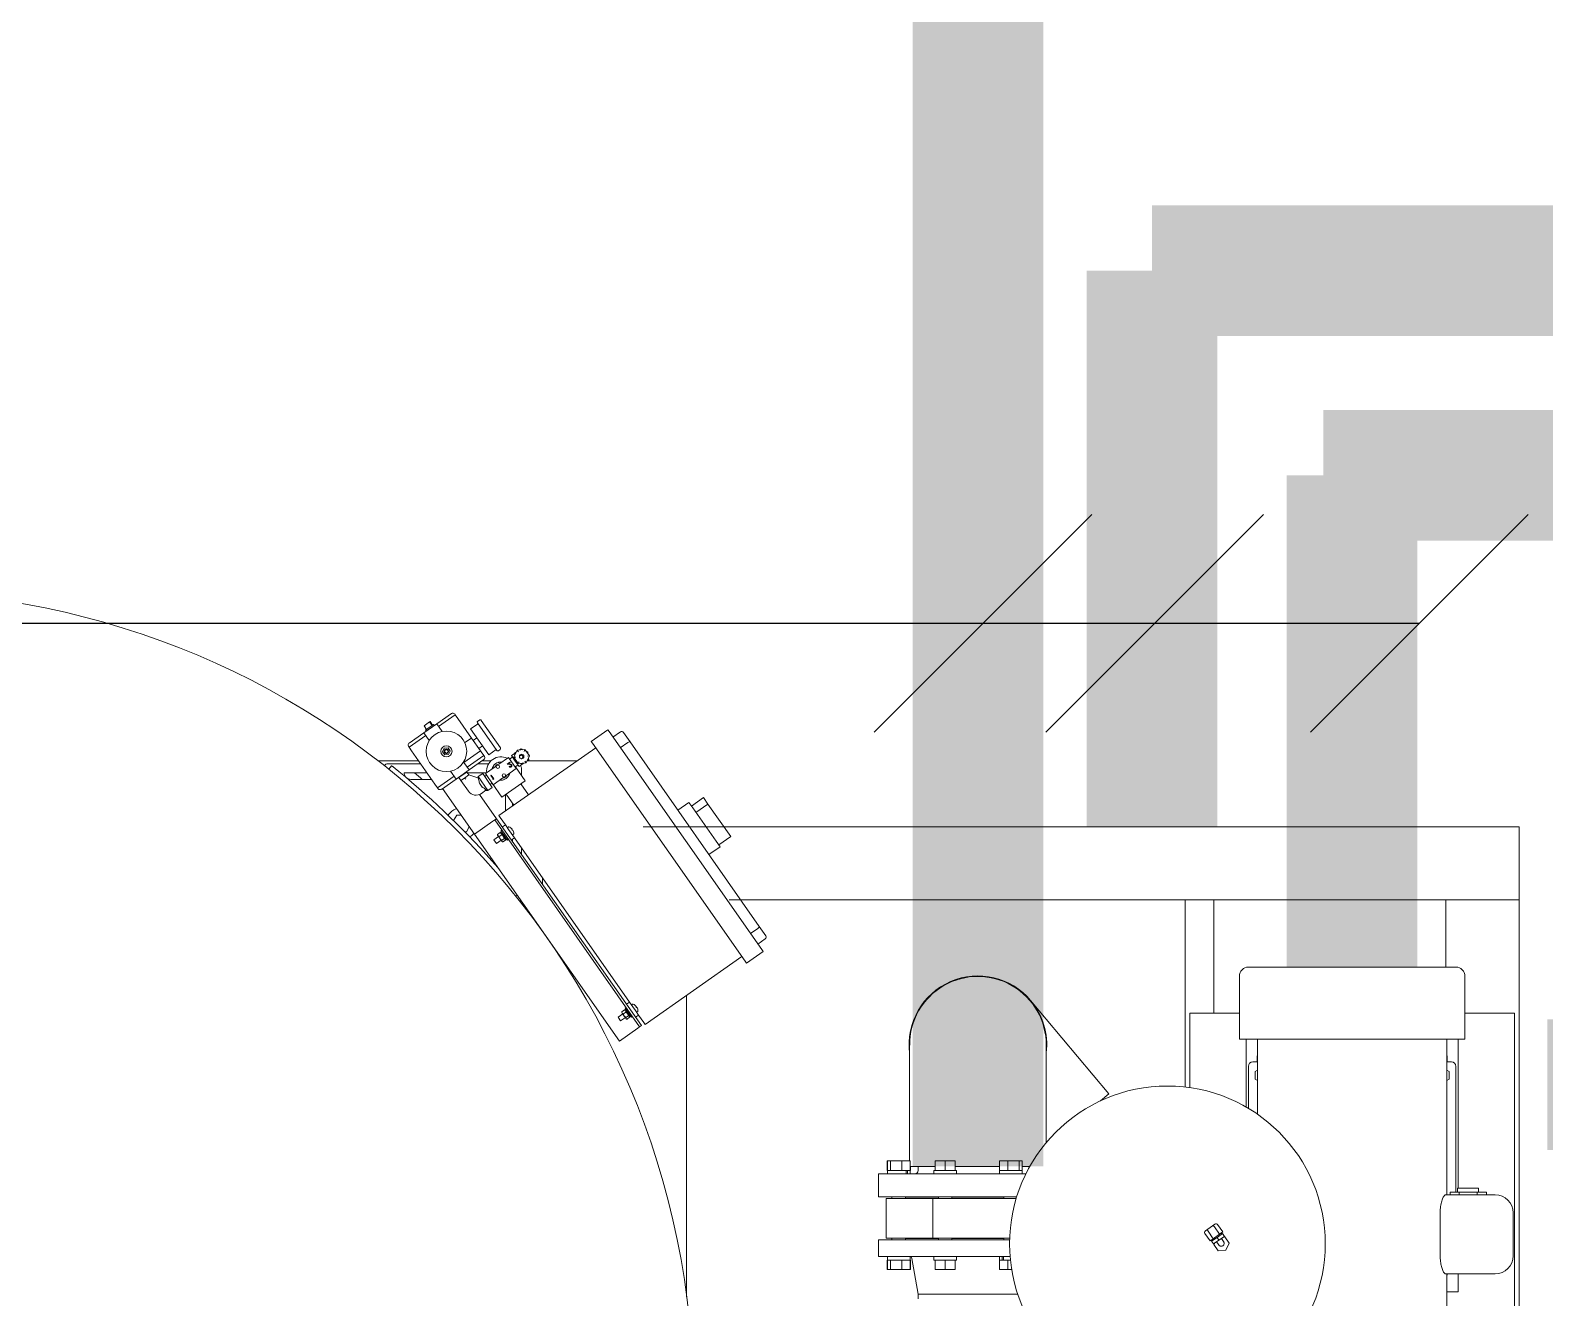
# Model space of a CAD drawing. Extents: x -18238 to -8686, y -1229 to 9502.
# Drawn here: x -17077.8 to -16903.9, y 1834.8 to 1980.4 of the extents above; entities that cross this region are included whole.
import ezdxf

# ---------------------------------------------------------------- set-up
doc = ezdxf.new("R2010")
doc.units = 0
for name, color, linetype in [('188K-SM-03-C3-LR1-MECH-EQ-Y2257103$0$AC-EQ', 1, 'Continuous'), ('188K-SM-07-C3-LR1-MECH-PIPE-Y2257103$0$P-DR', 5, 'Continuous'), ('188K-SM-07-C3-LR1-MECH-PIPE-Y2257103$0$P-TXT', 53, 'Continuous'), ('188K-SM-07-C3-LR1-MECH-PIPE-Y2257103$0$P-砂濾-FSR', 3, 'Continuous'), ('188K-SM-07-C3-LR1-MECH-PIPE-Y2257103$0$P-砂濾-FSS', 6, 'Continuous')]:
    doc.layers.add(name, color=color, linetype=linetype)
doc.styles.add('188K-SM-07-C3-LR1-MECH-PIPE-Y2257103$0$Standard', font='txt.shx', dxfattribs={"bigfont": 'chineset.shx'})
doc.dimstyles.new('188K-SM-07-C3-LR1-MECH-PIPE-Y2257103$0$H-DIM', dxfattribs={"dimtxt": 1, "dimasz": 1, "dimexe": 0.5, "dimexo": 0.5, "dimgap": 0.5, "dimtad": 1, "dimdec": 0, "dimdsep": 46, "dimtxsty": '188K-SM-07-C3-LR1-MECH-PIPE-Y2257103$0$Standard', "dimblk1": '188K-SM-07-C3-LR1-MECH-PIPE-Y2257103$0$_OBLIQUE', "dimblk2": '188K-SM-07-C3-LR1-MECH-PIPE-Y2257103$0$_OBLIQUE', "dimsah": 1, "dimcen": 0.09, "dimdle": 0.5, "dimadec": 0, "dimazin": 0, "dimtfac": 1, "dimtdec": 0, "dimtmove": 2, "dimatfit": 0, "dimldrblk": '188K-SM-07-C3-LR1-MECH-PIPE-Y2257103$0$_OBLIQUE', "dimfxl": 1, "dimtolj": 1, "dimtzin": 0, "dimarcsym": 0})

# ---------------------------------------------------------------- blocks, each defined once
blk = doc.blocks.new('188K-SM-07-C3-LR1-MECH-PIPE-Y2257103$0$_OBLIQUE')
at = {"color": 0, "linetype": 'ByBlock'}
blk.add_line((-0.5, -0.5), (0.5, 0.5), dxfattribs=at)
blk = doc.blocks.new('188K-SM-03-C3-LR1-MECH-EQ-Y2257103$0$sf1')
at = {"linetype": 'Continuous', "lineweight": 15}
for p, q in [((1169.8, 90.6), (1191.9, 122.2)), ((1195.8, 121.2), (1193.9, 122.5)), ((1203, 101.9), (1218.6, 124.2)), ((1218.6, 124.2), (1221.6, 128.5)), ((1221.6, 128.5), (1222.3, 129.5)), ((1221.6, 128.5), (1240.7, 115.1)), ((1242.9, 118.3), (1225.9, 130.2)), ((869.6, -141.2), (1045, 109.2)), ((1020.9, 97.4), (1028.4, 108.2)), ((1032, 108.8), (1040.5, 102.8)), ((1045, 109.2), (1046.4, 111.3)), ((1046.4, 111.3), (1065.5, 98)), ((1196.1, 119.2), (1174, 87.6)), ((1183.2, 82.6), (1204, 112.3)), ((1204, 112.3), (1195.5, 118.3)), ((1236.7, 109.4), (1242.9, 118.3)), ((1242.9, 118.3), (1257.8, 107.9)), ((1246.5, 117.4), (1245.8, 116.3)), ((1246.5, 117.4), (1255.7, 110.9)), ((1250.6, 120.8), (1247.6, 116.6)), ((1251.2, 120.4), (1248.2, 116.2)), ((1250.6, 120.8), (1251.2, 120.4)), ((1251.2, 120.4), (1257.5, 116)), ((1251.5, 98.9), (1257.8, 107.9)), ((1257.5, 116), (1254.5, 111.7)), ((1254.9, 109.9), (1255.7, 110.9)), ((1255.5, 104.7), (1274.6, 91.3)), ((1274.7, 96), (1257.8, 107.9)), ((872.5, -114.5), (1020.9, 97.4)), ((888.7, -154.5), (1064.1, 95.8)), ((1023.6, 96.8), (1032.1, 90.8)), ((1060.3, 90.5), (1171.5, 12.7)), ((1065.5, 98), (1064.1, 95.8)), ((1136.4, 81.4), (1141.6, 88.7)), ((1142.6, 86.5), (1141.6, 88.7)), ((1141.6, 88.7), (1150.5, 87.9)), ((1146.1, 89.4), (1144.2, 88.5)), ((1147.9, 88.2), (1146.1, 89.4)), ((1149.1, 86), (1150.5, 87.9)), ((1150.5, 87.9), (1154.3, 79.8)), ((1170.1, 88.6), (1172, 87.3)), ((1174.7, 88.6), (1183.2, 82.6)), ((1190.4, 92.9), (1194.6, 89.9)), ((1191.9, 86), (1192.6, 87.1)), ((1203, 101.9), (1192.6, 87.1)), ((1192.6, 87.1), (1211.7, 73.7)), ((1201, 99.1), (1196.8, 102.1)), ((1203, 101.9), (1210.7, 96.6)), ((1229.9, 90.6), (1227.3, 86.9)), ((1231.3, 89.1), (1229.2, 86.1)), ((1234.3, 90.2), (1229.9, 90.6)), ((1234.3, 87), (1231.3, 89.1)), ((1232.2, 84), (1234.3, 87)), ((1236.2, 86.2), (1234.3, 90.2)), ((1244.9, 48.9), (1271.7, 87.1)), ((1271.7, 87.1), (1274.6, 91.3)), ((1274.6, 91.3), (1275.4, 92.4)), ((1139, 75.7), (1081.6, 75.7)), ((1136.4, 81.4), (1138.8, 81.2)), ((1140.2, 73.2), (1136.4, 81.4)), ((1137.5, 79), (1137.3, 76.8)), ((1137.3, 76.8), (1139.1, 75.6)), ((1138.1, 85.7), (1137.9, 83.5)), ((1140.1, 86.6), (1138.1, 85.7)), ((1140.2, 73.2), (1141.6, 75.2)), ((1149.2, 72.5), (1140.2, 73.2)), ((1142.8, 73), (1144.6, 71.8)), ((1144.6, 71.8), (1146.6, 72.7)), ((1145.9, 72.4), (1145.2, 71.4)), ((1145.2, 71.4), (1148.4, 69.1)), ((1149.2, 72.5), (1148.1, 74.6)), ((1152.8, 75.4), (1148.4, 69.1)), ((1154.3, 79.8), (1149.2, 72.5)), ((1149.6, 70.8), (1152.7, 68.6)), ((1150.7, 74.6), (1152.6, 75.5)), ((1160.4, 79.6), (1151.5, 66.8)), ((1153.4, 84.3), (1151.6, 85.6)), ((1151.9, 80), (1154.3, 79.8)), ((1152.6, 75.5), (1152.8, 77.7)), ((1152.6, 75.5), (1152.8, 75.4)), ((1157.2, 81.7), (1152.8, 75.4)), ((1153.2, 82.2), (1153.4, 84.3)), ((1154, 83.9), (1153.3, 82.9)), ((1154, 83.9), (1157.2, 81.7)), ((1159.1, 77.8), (1156, 80)), ((1158.7, 73.6), (1159, 74.1)), ((1160.7, 72.2), (1158.7, 73.6)), ((1158.8, 71.9), (1160.7, 72.2)), ((1159, 74.1), (1161.9, 72)), ((1161.9, 72), (1159, 71.4)), ((1171.5, 71.7), (1160.4, 79.6)), ((1190.9, 75.7), (1180.6, 75.7)), ((1183.2, 72.4), (1195.6, 72.4)), ((1188.2, 80.7), (1188.9, 81.8)), ((1188.8, 77.1), (1205.8, 65.2)), ((1188.9, 81.8), (1191.9, 86)), ((1188.9, 81.8), (1208, 68.4)), ((1205.8, 65.2), (1211.7, 73.7)), ((1211.7, 73.7), (1212.2, 73.8)), ((1227.3, 86.9), (1229.2, 82.9)), ((1229.2, 86.1), (1232.2, 84)), ((1229.2, 82.9), (1233.7, 82.5)), ((1233.7, 82.5), (1236.2, 86.2)), ((1261.4, 72.4), (1298.9, 72.4)), ((1310.2, 75.7), (1263.7, 75.7)), ((1294.7, 70), (1297.9, 66)), ((1152.6, 68.7), (1141.4, 52.7)), ((1141.4, 52.7), (1168.2, 34)), ((1145.7, 67.2), (1145.7, 58.8)), ((1151.5, 66.8), (1162.6, 59)), ((1159.3, 69.5), (1159.7, 69.2)), ((1166.9, 56), (1178, 48.2)), ((1186.9, 61), (1175.8, 68.8)), ((1177.3, 55), (1180.2, 59.2)), ((1178, 54.4), (1177.3, 55)), ((1180.6, 58.9), (1177.9, 55.1)), ((1177.9, 55.1), (1178.6, 54.7)), ((1178, 48.2), (1186.9, 61)), ((1178.6, 54.7), (1178, 54.4)), ((1184.6, 53.1), (1179.1, 45.2)), ((1180.2, 59.2), (1180.6, 58.9)), ((1195.2, 57.5), (1184.1, 41.7)), ((1190.1, 61), (1184.6, 53.1)), ((1187.8, 57.7), (1185.7, 59.2)), ((1195.2, 57.5), (1190.1, 61)), ((1195.6, 56.2), (1195.2, 57.5)), ((1205.9, 59.4), (1195.6, 56.2)), ((1205.8, 65.2), (1220.6, 54.8)), ((1208.3, 62.8), (1205.9, 59.4)), ((1205.9, 59.4), (1211, 55.8)), ((1206.6, 40.8), (1215.1, 53)), ((1208.3, 62.8), (1212.9, 59.6)), ((1208.6, 63.2), (1209, 62.3)), ((1208.6, 63.2), (1208.6, 63.2)), ((1208.6, 63.2), (1217.7, 56.7)), ((1211, 55.8), (1209.5, 54.7)), ((1211, 55.8), (1215.1, 53)), ((1212.9, 59.6), (1217.5, 56.4)), ((1215.1, 53), (1217.5, 56.4)), ((1216.8, 56.8), (1217.7, 56.7)), ((1217.7, 56.7), (1217.8, 56.8)), ((1220.6, 54.8), (1226.9, 63.8)), ((1220.6, 54.8), (1237.6, 42.9)), ((1222.8, 58), (1241.9, 44.6)), ((1248.7, 54.2), (1259.5, 54.2)), ((1268.6, 62), (1254.1, 62)), ((1259.5, 54.2), (1272.6, 54.2)), ((1280.4, 62), (1268.6, 62)), ((1280.4, 62), (1280.4, 62)), ((1146.3, 49.3), (1137.4, 36.6)), ((1145.7, 49.8), (1145.7, 48.4)), ((1154.4, 24.7), (1163.3, 37.4)), ((1168.2, 34), (1179.4, 49.9)), ((1174.2, 9.2), (1193.6, 37)), ((1179.1, 45.2), (1184.1, 41.7)), ((1179.2, 50), (1181.4, 48.5)), ((1184.1, 41.7), (1186.5, 41.7)), ((1186.4, 41.8), (1191.5, 38.1)), ((1190.7, 45.5), (1190.6, 45.5)), ((1190.7, 45.5), (1193.8, 50)), ((1199.6, -8.6), (1236.3, 43.8)), ((1241.2, 43.6), (1241.9, 44.6)), ((1241.9, 44.6), (1244.9, 48.9)), ((931.4, 26), (905.3, -11.2)), ((922.1, -16.6), (948.8, 21.6)), ((936.5, 33.4), (931.4, 26)), ((931.4, 26), (945.2, 16.4)), ((936.5, 33.4), (950.3, 23.7)), ((948.8, 21.6), (953.3, 27.9)), ((953.3, 27.9), (966, 19)), ((1156, 27), (1156, 23.5)), ((1005.7, 0), (0, 0)), ((0, -84.1), (0, 0)), ((1174.2, 9.2), (1007.8, -228.4)), ((1176.3, 7.8), (1009.9, -229.9)), ((1160.4, -3.2), (1164.1, 2.1)), ((1164.1, 2.1), (1170, 10.6)), ((1164.1, 2.1), (1167.5, -0.3)), ((1171.5, 12.7), (1170, 10.6)), ((1174.2, 9.2), (1176.3, 7.8)), ((1176.3, 7.8), (1178.4, 6.3)), ((1178.4, 6.3), (1199.6, -8.6)), ((1215, 13.3), (1219.9, 13.3)), ((1219.9, 13.3), (1223.5, 7)), ((0, -1311.5), (0, -8.5)), ((905.3, -11.2), (919.1, -20.9)), ((917.6, -23), (922.1, -16.6)), ((1021.5, -201.6), (1153.7, -12.8)), ((1199.6, -8.6), (1033.2, -246.2)), ((1153.7, -12.8), (1157.4, -7.5)), ((1153.7, -12.8), (1157.1, -15.2)), ((1154.7, -5.9), (1154.7, -5.9)), ((1154.7, -8.7), (1156, -9.5)), ((1155.6, -3.8), (1156, -4)), ((1156, -14.4), (1156, -16.7)), ((1156.7, -3.1), (1156.3, -2.8)), ((1157.4, -7.5), (1160.4, -3.2)), ((1158, -1.2), (1158, -1.2)), ((1161.8, -1.2), (1160.6, -0.3)), ((1160.7, -14.5), (1161.8, -15.3)), ((1169.2, -4.7), (1161.8, -15.3)), ((1162.6, -14.1), (1163.7, -14.9)), ((1169.5, -6.6), (1163.7, -14.9)), ((1164, -14.4), (1164, -15)), ((1164, -15.3), (1167, -17.4)), ((1165.2, -13.5), (1168.2, -15.6)), ((1167.3, -17.3), (1167.8, -17.1)), ((1168, -16.8), (1167.8, -17.1)), ((1168, -16.8), (1170.2, -13.8)), ((1169.2, -4.7), (1168.1, -3.9)), ((1168.2, -9.3), (1171.2, -11.4)), ((1169.5, -6.6), (1168.4, -5.9)), ((1168.9, -15.5), (1174.4, -19.4)), ((1169.7, -6.8), (1169.2, -7)), ((1170, -6.8), (1169.7, -6.9)), ((1170, -6.8), (1173, -8.9)), ((1170.2, -13.8), (1172.5, -10.4)), ((1177.4, -15.1), (1171.9, -11.3)), ((1172.5, -10.4), (1173, -9.7)), ((1173, -8.9), (1173, -9.2)), ((1173, -9.7), (1173, -9.2)), ((1174.4, -19.4), (1177.4, -15.1)), ((1208.8, -5.9), (1205.5, -0.2)), ((1210.7, -5.9), (1208.8, -5.9)), ((917.6, -23), (930.3, -31.9)), ((1145.7, -24.3), (1145.7, -31.5)), ((1121.6, -65.8), (1121.6, -58.6)), ((907.2, -84.1), (0, -84.1)), ((84.1, -161.3), (84.1, -84.1)), ((350.6, -84.1), (350.6, -214.4)), ((383.4, -84.1), (383.4, -299)), ((1146.2, -87.2), (1146.2, -84.8)), ((1152.1, -79.9), (1150.6, -78.7)), ((865, -125.3), (872.5, -114.5)), ((874, -116.9), (882.5, -122.8)), ((1121.6, -120.1), (1121.6, -120)), ((865.6, -128.9), (874.1, -134.8)), ((868.2, -143.3), (869.6, -141.2)), ((887.2, -156.7), (868.2, -143.3)), ((888.7, -154.5), (887.2, -156.7)), ((1003.6, -227.1), (892.4, -149.2)), ((62.2, -171.7), (62.2, -244.2)), ((72.5, -161.3), (310.8, -161.3)), ((321.2, -244.2), (321.2, -171.7)), ((560.9, -199.6), (471, -306.8)), ((955.9, -540), (955.9, -193.6)), ((1013, -207.5), (1013.4, -207.7)), ((1014.1, -206.8), (1013.7, -206.5)), ((1014.8, -211.2), (1017.8, -206.9)), ((1015.4, -204.9), (1015.4, -204.9)), ((1017.8, -206.9), (1021.5, -201.6)), ((1019.2, -204.9), (1018, -204)), ((1026.6, -208.4), (1019.2, -219)), ((1021.5, -201.6), (1024.9, -204)), ((1026.6, -208.4), (1025.5, -207.6)), ((5.2, -214.4), (5.2, -877.5)), ((62.2, -214.4), (5.2, -214.4)), ((378.2, -214.4), (321.2, -214.4)), ((378.2, -299.7), (378.2, -214.4)), ((1005.1, -225), (1003.6, -227.1)), ((1005.1, -225), (1011.1, -216.5)), ((1011.1, -216.5), (1014.8, -211.2)), ((1011.1, -216.5), (1014.5, -218.9)), ((1012.1, -209.6), (1012.1, -209.6)), ((1012.1, -212.4), (1013.3, -213.2)), ((1018.1, -218.2), (1019.2, -219)), ((1020, -217.8), (1021, -218.6)), ((1026.8, -210.3), (1021, -218.6)), ((1021.3, -218.1), (1021.4, -218.7)), ((1021.4, -219), (1024.4, -221.1)), ((1022.6, -217.2), (1025.6, -219.3)), ((1024.7, -221), (1025.2, -220.8)), ((1025.4, -220.5), (1025.2, -220.8)), ((1025.4, -220.5), (1027.5, -217.5)), ((1025.6, -213), (1028.6, -215.1)), ((1026.8, -210.3), (1025.8, -209.6)), ((1026.3, -219.2), (1031.8, -223.1)), ((1027.1, -210.5), (1026.5, -210.7)), ((1027.4, -210.5), (1027, -210.6)), ((1027.4, -210.5), (1030.3, -212.6)), ((1027.5, -217.5), (1029.9, -214.1)), ((1034.7, -218.8), (1029.3, -215)), ((1029.9, -214.1), (1030.4, -213.4)), ((1030.3, -212.6), (1030.4, -212.9)), ((1030.4, -213.4), (1030.4, -212.9)), ((1031.8, -223.1), (1034.7, -218.8)), ((1007.8, -228.4), (1009.9, -229.9)), ((1009.9, -229.9), (1012, -231.4)), ((1012, -231.4), (1033.2, -246.2)), ((62.2, -244.2), (321.2, -244.2)), ((69.9, -244.2), (69.9, -251.8)), ((69.9, -251.8), (69.9, -415.1)), ((82.9, -244.2), (82.9, -422.9)), ((300.5, -330.2), (300.5, -244.2)), ((313.4, -244.2), (313.4, -251.8)), ((313.4, -251.8), (313.4, -322)), ((72.5, -419.8), (72.5, -275.3)), ((77.7, -270.1), (82.9, -270.1)), ((82.6, -270.1), (82.6, -264.9)), ((300.5, -270.1), (305.7, -270.1)), ((300.8, -264.9), (300.8, -270.1)), ((310.8, -323.5), (310.8, -275.3)), ((80.3, -281.2), (82.9, -279.7)), ((80.3, -290.1), (80.3, -281.2)), ((82.9, -291.6), (80.3, -290.1)), ((300.5, -279.7), (303.1, -281.2)), ((303.1, -290.1), (300.5, -291.6)), ((303.1, -281.2), (303.1, -290.1)), ((480.8, -315), (471, -306.8)), ((478.9, -313.4), (478.5, -313.9)), ((570.7, -390.3), (561.9, -390.3)), ((735.4, -398.7), (566.3, -398.7)), ((570.6, -394.8), (570.6, -398.7)), ((570.6, -394.8), (574, -394.8)), ((570.7, -394.8), (570.7, -384)), ((574.2, -384), (570.7, -384)), ((574.2, -394.8), (574, -394.8)), ((574.2, -394.8), (574.2, -384)), ((587.2, -384), (574.2, -384)), ((575, -394.8), (574.2, -394.8)), ((575, -394.8), (586.5, -394.8)), ((587.2, -394.8), (586.5, -394.8)), ((587.2, -394.8), (587.2, -384)), ((596.7, -384), (587.2, -384)), ((587.8, -394.8), (587.2, -394.8)), ((587.8, -394.8), (596.2, -394.8)), ((596.7, -394.8), (596.2, -394.8)), ((596.7, -394.8), (596.7, -384)), ((647.4, -390.3), (596.7, -390.3)), ((596.7, -394.8), (596.8, -394.8)), ((596.8, -398.7), (596.8, -394.8)), ((646, -394.8), (646, -398.7)), ((646, -394.8), (647.4, -394.8)), ((647.4, -394.8), (647.4, -384)), ((659.1, -384), (647.4, -384)), ((648.1, -394.8), (647.4, -394.8)), ((648.1, -394.8), (658.4, -394.8)), ((659.1, -394.8), (658.4, -394.8)), ((659.1, -394.8), (659.1, -384)), ((670.7, -384), (659.1, -384)), ((659.7, -394.8), (659.1, -394.8)), ((659.7, -394.8), (670.1, -394.8)), ((670.7, -394.8), (670.1, -394.8)), ((670.7, -394.8), (670.7, -384)), ((699.3, -390.3), (670.7, -390.3)), ((670.7, -394.8), (672.2, -394.8)), ((672.2, -398.7), (672.2, -394.8)), ((690, -394.8), (690, -390.3)), ((698.9, -394.8), (698.9, -390.3)), ((699.2, -394.8), (698.9, -394.8)), ((699.2, -394.8), (699.2, -398.7)), ((699.2, -394.8), (699.3, -394.8)), ((699.3, -394.8), (699.3, -384)), ((708.9, -384), (699.3, -384)), ((699.9, -394.8), (699.3, -394.8)), ((699.9, -394.8), (702.4, -394.8)), ((702.4, -394.8), (702.4, -398.7)), ((703.5, -394.8), (702.4, -394.8)), ((703.8, -394.8), (703.5, -394.8)), ((703.8, -394.8), (703.8, -398.7)), ((703.8, -394.8), (708.3, -394.8)), ((708.9, -394.8), (708.3, -394.8)), ((708.9, -394.8), (708.9, -384)), ((721.9, -384), (708.9, -384)), ((709.6, -394.8), (708.9, -394.8)), ((709.6, -394.8), (721.1, -394.8)), ((721.9, -394.8), (721.1, -394.8)), ((721.9, -394.8), (721.9, -384)), ((725.3, -384), (721.9, -384)), ((722.1, -394.8), (721.9, -394.8)), ((722.1, -394.8), (725.4, -394.8)), ((725.3, -394.8), (725.3, -384)), ((725.8, -384), (725.3, -384)), ((725.4, -398.7), (725.4, -394.8)), ((725.8, -394.8), (725.4, -394.8)), ((725.8, -394.8), (725.8, -384)), ((735.4, -425.3), (735.4, -398.7)), ((46.4, -415.1), (46.4, -419.8)), ((46.4, -415.1), (70.5, -415.1)), ((70.5, -419.8), (70.5, -415.1)), ((27.4, -422.9), (84.6, -422.9)), ((37.5, -419.8), (37.5, -422.9)), ((37.5, -419.8), (48, -419.8)), ((48, -419.8), (48, -422.9)), ((48, -419.8), (68.9, -419.8)), ((68.9, -419.8), (68.9, -422.9)), ((68.9, -419.8), (79.3, -419.8)), ((79.3, -419.8), (79.3, -422.9)), ((735.4, -425.3), (576.9, -425.3)), ((577.5, -427.1), (597.3, -427.1)), ((591.5, -427.1), (591.5, -425.3)), ((651.3, -426.6), (591.5, -426.6)), ((597.3, -427.1), (603.2, -427.1)), ((603.2, -427.1), (639.6, -427.1)), ((639.6, -427.1), (645.6, -427.1)), ((645.6, -427.1), (673.3, -427.1)), ((651.3, -425.3), (651.3, -427.1)), ((666.8, -427.1), (666.8, -425.3)), ((704.6, -426.6), (666.8, -426.6)), ((673.3, -472.7), (673.3, -427.1)), ((673.3, -427.1), (673.6, -427.1)), ((673.6, -427.1), (699.3, -427.1)), ((699.3, -427.1), (706, -427.1)), ((701.7, -427.1), (701.7, -426.6)), ((704.6, -425.3), (704.6, -427.1)), ((706, -427.1), (726.6, -427.1)), ((720.1, -427.1), (720.1, -425.3)), ((726.6, -427.1), (726.6, -472.7)), ((6.6, -492.9), (6.6, -443.7)), ((90.6, -492.9), (90.6, -443.7)), ((338.3, -470.6), (340.6, -467.4)), ((346.2, -457.1), (340.2, -465.6)), ((340.2, -465.6), (343.9, -468.1)), ((340.6, -467.4), (346.8, -471.8)), ((342.5, -467.1), (341.8, -468.2)), ((349.9, -459.6), (343.9, -468.1)), ((343.9, -468.1), (351.3, -473.3)), ((349.3, -456.7), (352, -458.6)), ((357.2, -464.8), (351.3, -473.3)), ((352, -458.6), (357.4, -462.4)), ((360.9, -467.4), (354.9, -475.9)), ((357.4, -462.4), (360.1, -464.3)), ((332.8, -478.4), (337.9, -471.2)), ((336.6, -486.4), (332.8, -478.4)), ((345.4, -487.2), (336.6, -486.4)), ((337.9, -471.2), (339.3, -471.3)), ((338.3, -470.6), (344.6, -475)), ((341.8, -473.1), (339.5, -476.5)), ((344.6, -475), (346.8, -471.8)), ((344.6, -475), (350.9, -479.4)), ((344.9, -480.3), (347.3, -476.9)), ((350.5, -480), (345.4, -487.2)), ((346.8, -471.8), (353.1, -476.2)), ((349.9, -478.7), (350.5, -480)), ((350.9, -479.4), (353.1, -476.2)), ((351.3, -473.3), (354.9, -475.9)), ((351.9, -475.3), (352.7, -474.3)), ((585, -472.7), (597.3, -472.7)), ((585.1, -474.5), (621.4, -474.5)), ((591.5, -474.5), (591.5, -472.7)), ((591.5, -473.2), (621.4, -473.2)), ((597.3, -472.7), (603.2, -472.7)), ((603.2, -472.7), (639.6, -472.7)), ((621.4, -473.2), (651.3, -473.2)), ((621.4, -474.5), (735.4, -474.5)), ((639.6, -472.7), (645.6, -472.7)), ((645.6, -472.7), (673.3, -472.7)), ((651.3, -472.7), (651.3, -474.5)), ((666.8, -474.5), (666.8, -472.7)), ((666.8, -473.2), (704.6, -473.2)), ((673.3, -472.7), (673.6, -472.7)), ((673.6, -472.7), (699.3, -472.7)), ((699.3, -472.7), (706, -472.7)), ((701.7, -473.2), (701.7, -472.7)), ((704.6, -472.7), (704.6, -474.5)), ((706, -472.7), (726.6, -472.7)), ((720.1, -474.5), (720.1, -472.7)), ((735.4, -493.9), (735.4, -474.5)), ((586.5, -497.8), (584.2, -497.8)), ((584.5, -493.9), (621.4, -493.9)), ((586.5, -497.8), (587.2, -497.8)), ((587.2, -497.8), (587.2, -508.7)), ((587.2, -497.8), (587.8, -497.8)), ((592.2, -497.8), (587.8, -497.8)), ((592.2, -497.8), (592.2, -493.9)), ((592.2, -497.8), (592.6, -497.8)), ((592.6, -497.8), (593.7, -497.8)), ((593.7, -497.8), (593.7, -493.9)), ((596.2, -497.8), (593.7, -497.8)), ((596.2, -497.8), (596.7, -497.8)), ((596.7, -497.8), (596.7, -508.7)), ((596.8, -497.8), (596.7, -497.8)), ((596.8, -497.8), (596.8, -493.9)), ((621.4, -493.9), (735.4, -493.9)), ((646, -493.9), (646, -497.8)), ((647.4, -497.8), (646, -497.8)), ((647.4, -497.8), (647.4, -508.7)), ((647.4, -497.8), (648.1, -497.8)), ((658.4, -497.8), (648.1, -497.8)), ((658.4, -497.8), (659.1, -497.8)), ((659.1, -497.8), (659.1, -508.7)), ((659.1, -497.8), (659.7, -497.8)), ((670.1, -497.8), (659.7, -497.8)), ((670.1, -497.8), (670.7, -497.8)), ((670.7, -497.8), (670.7, -508.7)), ((672.1, -497.8), (670.7, -497.8)), ((672.1, -497.8), (672.1, -493.9)), ((690, -537.1), (697.2, -496.1)), ((698.9, -497.8), (698.9, -508.7)), ((698.9, -497.8), (699.2, -497.8)), ((699.2, -493.9), (699.2, -497.8)), ((699.3, -497.8), (699.2, -497.8)), ((699.3, -497.8), (699.3, -508.7)), ((699.3, -497.8), (699.9, -497.8)), ((708.3, -497.8), (699.9, -497.8)), ((708.3, -497.8), (708.9, -497.8)), ((708.9, -497.8), (708.9, -508.7)), ((708.9, -497.8), (709.6, -497.8)), ((721.1, -497.8), (709.6, -497.8)), ((721.1, -497.8), (721.9, -497.8)), ((721.9, -497.8), (721.9, -508.7)), ((721.9, -497.8), (722.1, -497.8)), ((725.4, -497.8), (722.1, -497.8)), ((725.3, -497.8), (725.3, -508.7)), ((725.4, -497.8), (725.4, -493.9)), ((725.4, -497.8), (725.8, -497.8)), ((725.8, -497.8), (725.8, -508.7)), ((84.6, -513.6), (27.4, -513.6)), ((69.9, -513.6), (69.9, -526.7)), ((82.9, -513.6), (82.9, -596.5)), ((582.7, -508.7), (587.2, -508.7)), ((587.2, -508.7), (596.7, -508.7)), ((647.4, -508.7), (659.1, -508.7)), ((659.1, -508.7), (670.7, -508.7)), ((698.9, -508.7), (699.3, -508.7)), ((699.3, -508.7), (708.9, -508.7)), ((708.9, -508.7), (721.9, -508.7)), ((721.9, -508.7), (725.3, -508.7)), ((725.3, -508.7), (725.8, -508.7)), ((69.9, -526.7), (69.9, -534.3)), ((82.9, -534.3), (69.9, -534.3)), ((575.6, -537.1), (621.4, -537.1)), ((621.4, -537.1), (690, -537.1)), ((690, -542.3), (690, -537.1))]:
    blk.add_line(p, q, dxfattribs=at)
at = {"linetype": 'Continuous', "lineweight": 15, "flags": 128}
for points in [[(82.6, -264.9), (82.7, -263.6), (82.9, -263.1)], [(82.6, -264.9), (82.6, -265.6), (82.9, -266.8)], [(300.5, -263.1), (300.6, -263.6), (300.8, -264.9)], [(300.5, -266.8), (300.8, -265.6), (300.8, -264.9)], [(82.6, -513.6), (82.7, -514.9), (82.9, -515.4)]]:
    blk.add_lwpolyline(points, dxfattribs=at)
at = {"linetype": 'Continuous', "lineweight": 15}
for centre, radius in [((1880.3, -662.3), 932.5), ((1231.8, 86.6), 23.3), ((1231.8, 86.6), 6.48), ((1145.4, 80.6), 2.64), ((1172.7, 68.9), 1.94), ((1165.7, 58.9), 1.94), ((403.8, -479.2), 181.3)]:
    blk.add_circle(centre, radius, dxfattribs=at)
for centre, radius, start, end in [((1193.1, 121.4), 1.45, 55, 145), ((1224.5, 128), 2.59, 55, 145), ((1030.5, 106.7), 2.59, 55, 145), ((1194.9, 120.1), 1.45, 325, 55), ((1171, 89.8), 1.45, 145, 235), ((1172.8, 88.5), 1.45, 235, 325), ((1231.8, 86.6), 2.59, 100, 190), ((1231.8, 86.6), 2.59, 10, 100), ((1231.8, 86.6), 2.59, 280, 10), ((1273.3, 93.9), 2.59, 325, 55), ((1150.8, 67.2), 5.18, 143.1947, 180), ((1169.2, 63.9), 16.4, 353.3387, 116.6613), ((1171.9, 67.7), 4.06, 15.4022, 94.5978), ((1169.2, 63.9), 10.4, 36.8051, 73.1949), ((1190.3, 79.2), 2.59, 145, 235), ((1231.8, 86.6), 2.59, 190, 280), ((1298.9, 67.2), 5.18, 35.2652, 90), ((1169.2, 63.9), 10.4, 216.8051, 253.1949), ((1166.5, 60.1), 4.06, 195.4022, 274.5978), ((1880.3, -662.3), 937.7, 129.2846, 138.9744), ((1880.3, -662.3), 948.1, 130.1848, 130.9073), ((1272.6, 62), 7.77, 270, 0), ((1197.7, 47), 10.8, 235, 325), ((1239.1, 45.1), 2.59, 235, 325), ((1214.3, 3.7), 18.1, 31.157, 70.8602), ((1162.7, -8), 8.29, 165.3331, 180.3158), ((1155.2, -8.1), 0.725, 180.3158, 235), ((1162.8, -8.1), 8.31, 149.119, 165.1805), ((1164.6, -9.4), 10.1, 141.8257, 148.1743), ((1162.8, -8.1), 8.31, 124.8195, 140.881), ((1162.7, -8), 8.29, 109.6842, 124.6669), ((1160.2, -0.9), 0.725, 55, 109.6842), ((1214.3, 3.7), 18.1, 219.1398, 238.843), ((1150.8, -80.9), 5.18, 218.0384, 234.7348), ((867.1, -126.7), 2.59, 145, 235), ((72.5, -171.7), 10.4, 90, 180), ((310.8, -171.7), 10.4, 0, 90), ((621.4, -250.4), 78.4, 359.5453, 180.5389), ((621.4, -250.4), 79, 352.9367, 139.9858), ((621.4, -250.4), 79, 139.9858, 186.7894), ((1020.1, -211.8), 8.31, 149.119, 165.1805), ((1022, -213.1), 10.1, 141.8257, 148.1743), ((1020.1, -211.8), 8.31, 124.8195, 140.881), ((1020.1, -211.7), 8.29, 109.6842, 124.6669), ((1017.5, -204.6), 0.725, 55, 109.6842), ((1020.1, -211.7), 8.29, 165.3331, 180.3158), ((1012.5, -211.8), 0.725, 180.3158, 235), ((77.7, -275.3), 5.18, 90, 180), ((305.7, -275.3), 5.18, 0, 90), ((693.9, -394.8), 3.89, 180, 270), ((27.4, -443.7), 20.7, 90, 180), ((27.4, -492.9), 20.7, 180, 270), ((699.7, -496.5), 2.59, 100.8698, 170.1318)]:
    blk.add_arc(centre, radius, start, end, dxfattribs=at)
for centre, major_axis, ratio, start_param, end_param in [((1023, 95.9), (2.12, -1.49), 0.414214, 1.570796, 3.141593), ((874.6, -116), (2.12, -1.49), 0.414214, 3.141593, 4.712389), ((348.1, -458.4), (1.96, -1.37), 0.866025, 1.570796, 3.141593), ((350.8, -460.3), (1.19, 1.7), 0.57735, 0, 1.570796), ((356.2, -464.1), (1.19, 1.7), 0.57735, 4.712389, 6.283185), ((358.9, -466), (-1.96, 1.37), 0.866025, 3.141593, 4.712389)]:
    blk.add_ellipse(centre, major_axis=major_axis, ratio=ratio, start_param=start_param, end_param=end_param, dxfattribs=at)
for points, knots in [([(1147.9, 81), (1147.8, 81.2), (1147.5, 81.6), (1146.8, 82), (1146.1, 82.2), (1145.6, 82.1), (1145.1, 82), (1144.8, 81.8), (1144.5, 81.5), (1144.2, 81.2), (1144, 80.8), (1143.9, 80.4), (1144, 79.8), (1144.2, 79.2), (1144.7, 78.5), (1145.4, 78.1), (1145.8, 78), (1146, 78)], [0, 0, 0, 0, 0.078789, 0.174695, 0.270561, 0.319041, 0.366908, 0.415275, 0.463353, 0.511348, 0.559535, 0.607247, 0.655588, 0.751119, 0.846743, 0.942512, 1, 1, 1, 1]), ([(1157.3, 68.8), (1157.1, 68.9), (1156.8, 69.2), (1156.6, 69.9), (1156.6, 70.5), (1156.8, 70.8), (1156.9, 70.9)], [0, 0, 0, 0, 0.2798903, 0.5592237, 0.7795824, 1, 1, 1, 1]), ([(1156.9, 70.9), (1157, 71.1), (1157.3, 71.4), (1158, 71.7), (1158.5, 71.8), (1158.8, 71.9)], [0, 0, 0, 0, 0.2792879, 0.5591538, 1, 1, 1, 1]), ([(1157.3, 70.7), (1157.2, 70.6), (1157.1, 70.3), (1157.1, 69.8), (1157.3, 69.4), (1157.5, 69.3), (1157.6, 69.2)], [0, 0, 0, 0, 0.279126, 0.558978, 0.77935, 1, 1, 1, 1]), ([(1159, 71.4), (1158.7, 71.4), (1158.2, 71.3), (1157.6, 71), (1157.4, 70.8), (1157.3, 70.7)], [0, 0, 0, 0, 0.560717, 0.780532, 1, 1, 1, 1]), ([(1168, 74.2), (1168.1, 74.2), (1168.1, 74.2), (1168.4, 74.2), (1169, 74.3), (1170.1, 74.2), (1171.3, 74.1), (1172, 73.9), (1172.2, 73.8)], [0, 0, 0, 0, 0.100403, 0.200381, 0.337805, 0.544575, 0.907056, 1, 1, 1, 1]), ([(1177.5, 70.1), (1177.9, 69.5), (1178.4, 68.7), (1178.9, 67.6), (1179.1, 67), (1179.2, 66.5), (1179.3, 66.3), (1179.3, 66.3), (1179.3, 66.3)], [0, 0, 0, 0, 0.406441, 0.568873, 0.732264, 0.846274, 0.961179, 1, 1, 1, 1]), ([(1286.6, 63.5), (1287, 63.9), (1287.9, 64.6), (1289.3, 65.7), (1290.5, 66.7), (1291.6, 67.6), (1292.6, 68.4), (1293.5, 69.1), (1294.1, 69.6), (1294.5, 69.9), (1294.6, 70), (1294.7, 70)], [0, 0, 0, 0, 0.107398, 0.214796, 0.322195, 0.429593, 0.536988, 0.644383, 0.75178, 0.859177, 1, 1, 1, 1]), ([(1159.7, 69.2), (1159.5, 69), (1159.2, 68.7), (1158.5, 68.4), (1157.8, 68.5), (1157.5, 68.7), (1157.3, 68.8)], [0, 0, 0, 0, 0.280029, 0.559515, 0.779668, 1, 1, 1, 1]), ([(1157.6, 69.2), (1157.8, 69.1), (1158.1, 68.9), (1158.6, 69), (1159, 69.2), (1159.2, 69.4), (1159.3, 69.5)], [0, 0, 0, 0, 0.279699, 0.558847, 0.779176, 1, 1, 1, 1]), ([(1160.9, 57.7), (1160.5, 58.3), (1160, 59.1), (1159.5, 60.2), (1159.3, 60.8), (1159.2, 61.3), (1159.1, 61.4), (1159.1, 61.5), (1159.1, 61.5)], [0, 0, 0, 0, 0.406441, 0.568873, 0.732264, 0.846274, 0.961179, 1, 1, 1, 1]), ([(1170.4, 53.6), (1170.3, 53.6), (1170.3, 53.6), (1170, 53.6), (1169.4, 53.5), (1168.2, 53.5), (1167.1, 53.7), (1166.4, 53.9), (1166.2, 54)], [0, 0, 0, 0, 0.100403, 0.200381, 0.337805, 0.544575, 0.907056, 1, 1, 1, 1]), ([(1207.7, 62), (1205.3, 62), (1197.8, 62), (1190.4, 62), (1185.4, 62)], [0, 0, 0, 0, 0.319757, 1, 1, 1, 1]), ([(1195.6, 56.2), (1195.5, 56.1), (1195.3, 55.9), (1195, 55.1), (1194.7, 53.9), (1194.2, 52.3), (1193.9, 50.8), (1193.8, 50)], [0, 0, 0, 0, 0.196028, 0.391549, 0.493173, 0.744245, 1, 1, 1, 1]), ([(1163.8, 18.1), (1163.8, 21.8), (1163.8, 28.2), (1163.8, 34.5), (1163.8, 37.1)], [0, 0, 0, 0, 0.585137, 1, 1, 1, 1]), ([(1186.4, 41.8), (1186.3, 41.9), (1186.2, 42.1), (1186.6, 42.6), (1187.3, 43.3), (1188.3, 44.1), (1189.5, 44.9), (1190.4, 45.4), (1190.6, 45.5)], [0, 0, 0, 0, 0.188775, 0.377775, 0.486378, 0.689804, 0.892647, 1, 1, 1, 1]), ([(1164.2, -14.1), (1164.2, -14.2), (1164, -14.5), (1164, -14.9), (1164, -15.3)], [0, 0, 0, 0, 0.1896638, 1, 1, 1, 1]), ([(1165.2, -13.5), (1165.1, -13.6), (1164.7, -13.7), (1164.4, -13.9), (1164.2, -14.1)], [0, 0, 0, 0, 0.262092, 1, 1, 1, 1]), ([(1165.2, -13.5), (1165.5, -12.7), (1165.8, -11.9), (1166.3, -11.1), (1166.3, -11.1)], [0, 0, 0, 0, 0.932064, 1, 1, 1, 1]), ([(1166.3, -11.1), (1166.8, -10.5), (1167.4, -9.8), (1168.1, -9.3), (1168.2, -9.3)], [0, 0, 0, 0, 0.872228, 1, 1, 1, 1]), ([(1168, -16.8), (1168, -16.9), (1167.8, -17.1), (1167.3, -17.3), (1167, -17.4)], [0, 0, 0, 0, 0.189664, 1, 1, 1, 1]), ([(1168.2, -15.6), (1168.2, -15.7), (1168.3, -16.2), (1168.1, -16.5), (1168, -16.8)], [0, 0, 0, 0, 0.2620915, 1, 1, 1, 1]), ([(1168.2, -9.3), (1168.3, -8.7), (1168.4, -8.2), (1168.7, -7.7), (1168.7, -7.7)], [0, 0, 0, 0, 0.932064, 1, 1, 1, 1]), ([(1168.2, -15.6), (1168.9, -15.1), (1169.6, -14.6), (1170.1, -13.8), (1170.2, -13.8)], [0, 0, 0, 0, 0.9320645, 1, 1, 1, 1]), ([(1168.7, -7.7), (1169, -7.4), (1169.4, -7), (1169.9, -6.8), (1170, -6.8)], [0, 0, 0, 0, 0.872228, 1, 1, 1, 1]), ([(1170.2, -13.8), (1170.5, -13.1), (1171, -12.3), (1171.2, -11.5), (1171.2, -11.4)], [0, 0, 0, 0, 0.872228, 1, 1, 1, 1]), ([(1171.2, -11.4), (1171.7, -11.1), (1172.2, -10.9), (1172.5, -10.4), (1172.5, -10.4)], [0, 0, 0, 0, 0.932064, 1, 1, 1, 1]), ([(1172.5, -10.4), (1172.7, -10), (1172.9, -9.5), (1173, -8.9), (1173, -8.9)], [0, 0, 0, 0, 0.872228, 1, 1, 1, 1]), ([(1021.6, -217.8), (1021.5, -217.9), (1021.3, -218.2), (1021.4, -218.6), (1021.4, -219)], [0, 0, 0, 0, 0.1896638, 1, 1, 1, 1]), ([(1022.6, -217.2), (1022.5, -217.3), (1022.1, -217.4), (1021.8, -217.6), (1021.6, -217.8)], [0, 0, 0, 0, 0.262092, 1, 1, 1, 1]), ([(1022.6, -217.2), (1022.9, -216.4), (1023.1, -215.6), (1023.6, -214.9), (1023.7, -214.8)], [0, 0, 0, 0, 0.932064, 1, 1, 1, 1]), ([(1023.7, -214.8), (1024.2, -214.2), (1024.8, -213.5), (1025.5, -213), (1025.6, -213)], [0, 0, 0, 0, 0.872228, 1, 1, 1, 1]), ([(1025.4, -220.5), (1025.4, -220.6), (1025.1, -220.9), (1024.7, -221), (1024.4, -221.1)], [0, 0, 0, 0, 0.189664, 1, 1, 1, 1]), ([(1025.6, -219.3), (1025.6, -219.4), (1025.7, -219.9), (1025.5, -220.2), (1025.4, -220.5)], [0, 0, 0, 0, 0.2620915, 1, 1, 1, 1]), ([(1025.6, -213), (1025.7, -212.4), (1025.7, -211.9), (1026, -211.4), (1026.1, -211.4)], [0, 0, 0, 0, 0.932064, 1, 1, 1, 1]), ([(1025.6, -219.3), (1026.3, -218.8), (1027, -218.3), (1027.5, -217.5), (1027.5, -217.5)], [0, 0, 0, 0, 0.9320645, 1, 1, 1, 1]), ([(1026.1, -211.4), (1026.4, -211.1), (1026.8, -210.7), (1027.3, -210.5), (1027.4, -210.5)], [0, 0, 0, 0, 0.872228, 1, 1, 1, 1]), ([(1027.5, -217.5), (1027.9, -216.8), (1028.3, -216), (1028.6, -215.2), (1028.6, -215.1)], [0, 0, 0, 0, 0.872228, 1, 1, 1, 1]), ([(1028.6, -215.1), (1029.1, -214.8), (1029.6, -214.6), (1029.9, -214.1), (1029.9, -214.1)], [0, 0, 0, 0, 0.932064, 1, 1, 1, 1]), ([(1029.9, -214.1), (1030.1, -213.7), (1030.3, -213.2), (1030.3, -212.6), (1030.3, -212.6)], [0, 0, 0, 0, 0.872228, 1, 1, 1, 1]), ([(543, -251.1), (543, -251.1), (543, -251.2), (543, -251.7), (543, -252.8), (543, -254.6), (543, -256.8), (543, -259.3), (543, -262), (543, -265), (543, -268.2), (543, -271.6), (543, -274.8), (543, -277.9), (543, -280.8), (543, -283.7), (543, -287.1), (543, -291.4), (543, -296.7), (543, -303.2), (543, -310.7), (543, -319.1), (543, -328.5), (543, -338.9), (543, -350.3), (543, -358.5), (543, -363), (543, -363.2)], [0, 0, 0, 0, 0.023185, 0.048885, 0.085044, 0.118644, 0.149922, 0.179289, 0.208453, 0.237606, 0.266695, 0.295299, 0.321491, 0.345077, 0.368426, 0.388768, 0.413309, 0.445347, 0.486908, 0.536653, 0.594583, 0.658876, 0.730934, 0.810756, 0.898343, 0.993695, 1, 1, 1, 1]), ([(699.8, -384), (699.8, -381.3), (699.8, -374.2), (699.8, -363.1), (699.8, -350.9), (699.8, -339.7), (699.8, -329.6), (699.8, -320.6), (699.8, -312.6), (699.8, -305.6), (699.8, -299.7), (699.8, -294.6), (699.8, -290), (699.8, -285.8), (699.8, -281.8), (699.8, -278.1), (699.8, -274.4), (699.8, -270.6), (699.8, -266.9), (699.8, -263.4), (699.8, -260.2), (699.8, -257.4), (699.8, -255.1), (699.8, -253.1), (699.8, -251.7), (699.8, -251), (699.8, -251), (699.8, -251)], [0, 0, 0, 0, 0.053457, 0.142323, 0.224158, 0.298961, 0.366732, 0.427471, 0.481178, 0.527854, 0.567498, 0.600109, 0.629218, 0.660126, 0.684412, 0.709455, 0.735308, 0.762063, 0.789829, 0.818198, 0.846593, 0.874957, 0.903234, 0.931387, 0.959501, 0.986513, 1, 1, 1, 1]), ([(84.6, -422.9), (84.9, -423), (85.3, -423.1), (86.1, -424.1), (87, -425.5), (87.9, -427.5), (88.7, -430), (89.5, -433), (90.1, -436.2), (90.5, -439.8), (90.5, -442.3), (90.6, -443.7)], [0, 0, 0, 0, 0.109636, 0.219291, 0.328818, 0.438348, 0.549993, 0.66161, 0.770993, 0.880337, 1, 1, 1, 1]), ([(338.9, -479.8), (338.8, -479.4), (338.7, -478.7), (338.9, -477.5), (339.2, -476.7), (339.5, -476.4), (339.5, -476.4)], [0, 0, 0, 0, 0.321741, 0.64285, 0.981535, 1, 1, 1, 1]), ([(344.9, -480.2), (344.7, -480.5), (344.3, -481.2), (343.2, -481.8), (342, -482), (340.8, -481.8), (339.8, -481.2), (339.2, -480.5), (339, -480), (338.9, -479.8)], [0, 0, 0, 0, 0.135817, 0.3173, 0.481285, 0.632603, 0.776565, 0.917607, 1, 1, 1, 1]), ([(90.6, -492.9), (90.6, -494), (90.5, -496.2), (90.2, -499.5), (89.7, -502.5), (89.1, -505.3), (88.3, -507.8), (87.5, -510), (86.6, -511.8), (85.8, -512.9), (85.2, -513.5), (84.8, -513.6), (84.6, -513.6)], [0, 0, 0, 0, 0.100682, 0.201381, 0.301874, 0.402395, 0.506763, 0.611146, 0.721425, 0.831696, 0.915851, 1, 1, 1, 1])]:
    blk.add_open_spline(points, degree=3, knots=knots, dxfattribs=at)
blk = doc.blocks.new('188K-SM-03-C3-LR1-MECH-EQ-Y2257103')
at = {"layer": '188K-SM-03-C3-LR1-MECH-EQ-Y2257103$0$AC-EQ', "xscale": -0.1, "yscale": 0.1, "zscale": 0.1}
blk.add_blockref('188K-SM-03-C3-LR1-MECH-EQ-Y2257103$0$sf1', (-16906.86, 1888.92), dxfattribs=at)
blk = doc.blocks.new('188K-SM-07-C3-LR1-MECH-PIPE-Y2257103')
at = {"layer": '188K-SM-07-C3-LR1-MECH-PIPE-Y2257103$0$P-DR', "const_width": 15}
blk.add_lwpolyline([(-16969, 1849.89), (-16969, 1992.79)], dxfattribs=at)
at = {"layer": '188K-SM-07-C3-LR1-MECH-PIPE-Y2257103$0$P-砂濾-FSR', "const_width": 15}
for points in [[(-16949, 1952.79), (-16846.86, 1952.79)], [(-16949, 1888.92), (-16949, 1952.79)]]:
    blk.add_lwpolyline(points, dxfattribs=at)
at = {"layer": '188K-SM-07-C3-LR1-MECH-PIPE-Y2257103$0$P-砂濾-FSS', "const_width": 15}
for points in [[(-16929.35, 1929.29), (-16886.86, 1929.29)], [(-16926.03, 1872.79), (-16926.03, 1929.29)], [(-16903.62, 1859.29), (-16870.1, 1859.29)]]:
    blk.add_lwpolyline(points, dxfattribs=at)
at = {"layer": '188K-SM-07-C3-LR1-MECH-PIPE-Y2257103$0$P-TXT'}
for points in [[(-16968.42, 1912.28), (-17350.24, 1912.28), (-17350.24, 1866.93)], [(-16948.7, 1912.28), (-17294.77, 1912.28), (-17294.77, 1866.93)], [(-16918.31, 1912.28), (-17243.13, 1912.28), (-17243.13, 1866.93)]]:
    blk.add_leader(points, dimstyle='188K-SM-07-C3-LR1-MECH-PIPE-Y2257103$0$H-DIM', override={"dimscale": 50, "dimasz": 0.5, "dimldrblk": '188K-SM-07-C3-LR1-MECH-PIPE-Y2257103$0$_OBLIQUE'}, dxfattribs=at)

msp = doc.modelspace()

# ---------------------------------------------------------------- block references
for name in ['188K-SM-07-C3-LR1-MECH-PIPE-Y2257103', '188K-SM-03-C3-LR1-MECH-EQ-Y2257103']:
    msp.add_blockref(name, (0, 0))

doc.saveas('drawing.dxf')
